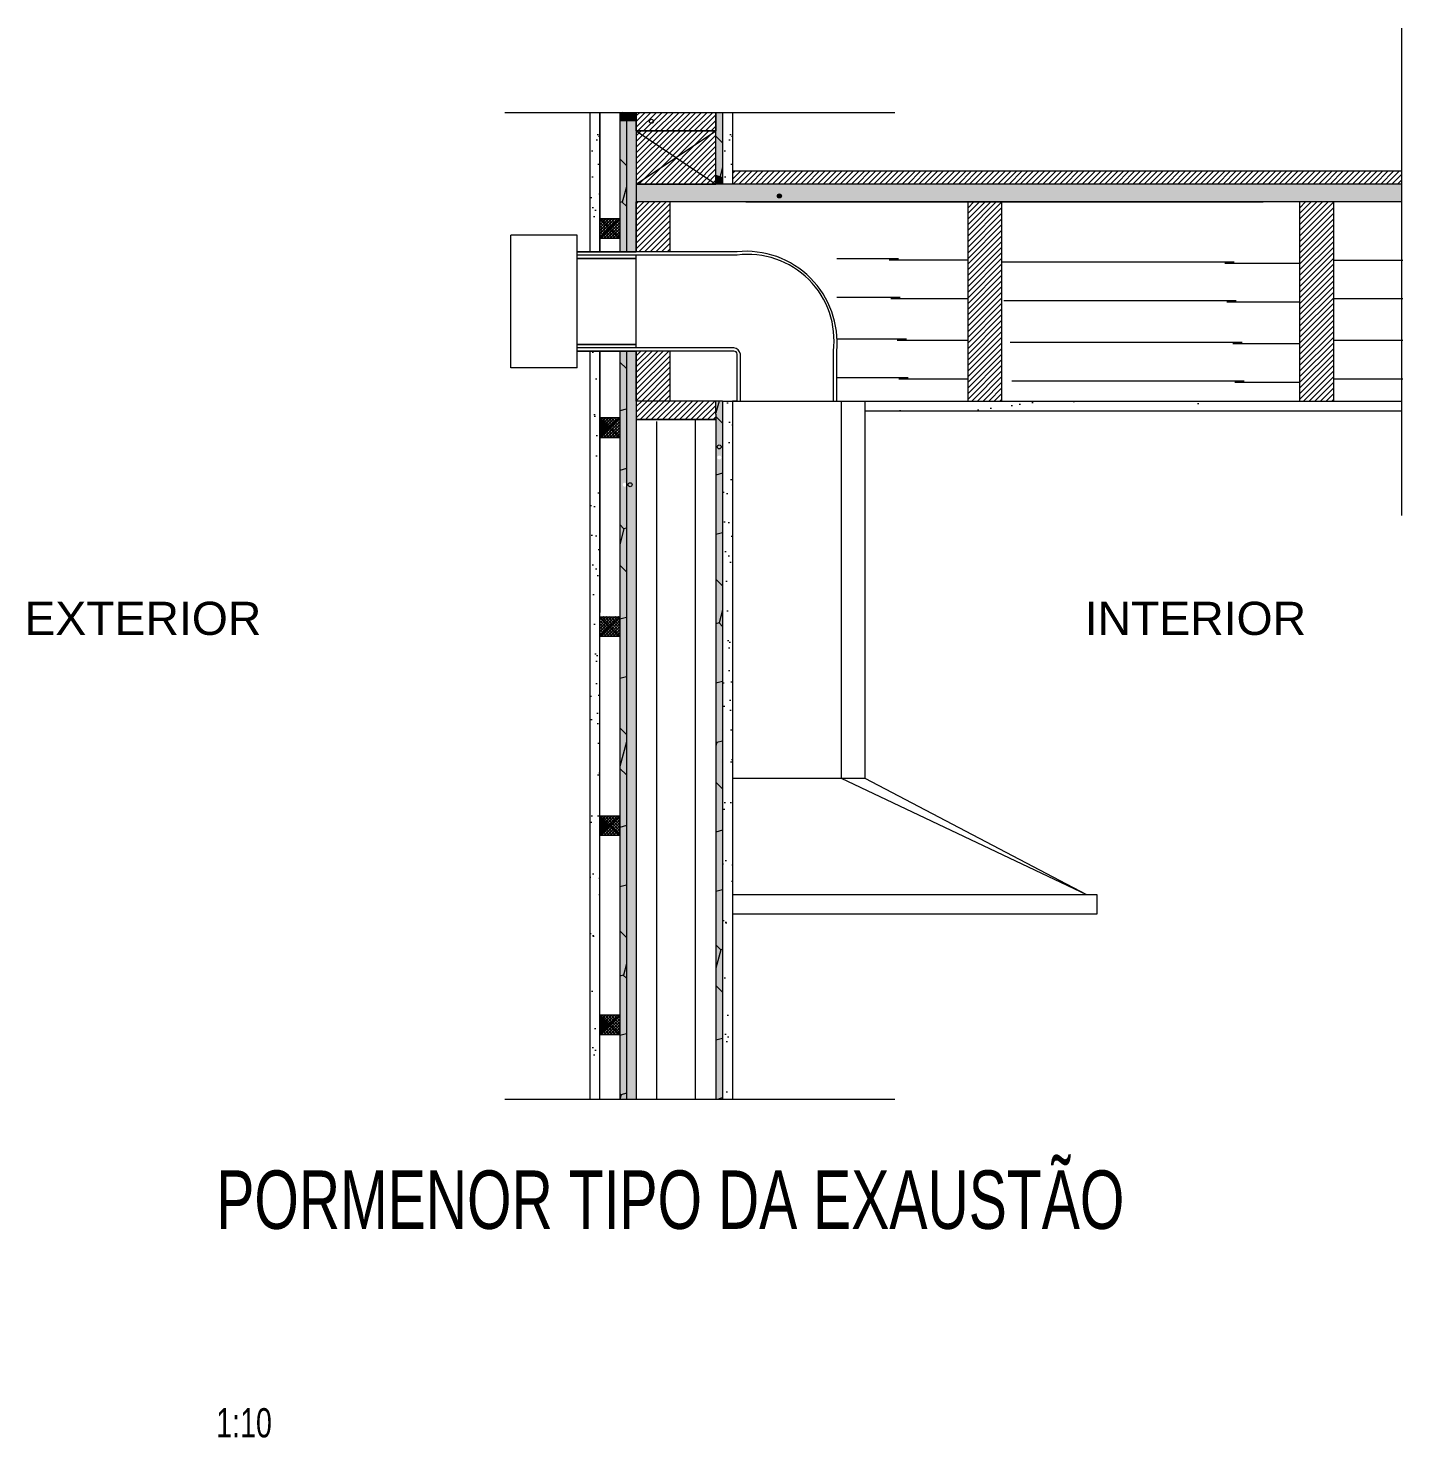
# Model space of a CAD drawing. Header units: metres. Extents: x -111189 to -108577, y -72951 to -72647.
# Drawn here: x -108578.902 to -108576.831, y -72951.186 to -72949.062 of the extents above; entities that cross this region are included whole.
import ezdxf

# ---------------------------------------------------------------- set-up
doc = ezdxf.new("R2010")
doc.units = ezdxf.units.M
doc.header["$MEASUREMENT"] = 0
doc.linetypes.add('Dashed', pattern=[0.423333, 0.211667, -0.211667])
doc.linetypes.add('Dot & Dashed', pattern=[0.670278, 0.3175, -0.176389, 0, -0.176389])
for name, color, linetype in [('Alçado - Muros 3_1_-EST-2', 7, 'Continuous'), ('Alçado - Muros 3_1__3houses_SIMBOLOGIA', 7, 'Continuous'), ('Alçado - Muros 3_1_AD_títulos', 7, 'Continuous'), ('Alçado - Muros 3_1_linha1', 7, 'Continuous'), ('Alçado - Muros 3_1_linha2', 7, 'Continuous'), ('Alçado - Muros 3_1_linha4', 7, 'Continuous'), ('Alçado - Muros 3_1_linha6', 7, 'Continuous'), ('Alçado - Muros 3_1_metal', 7, 'Continuous'), ('Alçado - Muros 3_1_osb', 7, 'Continuous'), ('Alçado - Muros 3_1_ripa', 7, 'Continuous'), ('Alçado - Muros 3_1_texto', 7, 'Continuous')]:
    doc.layers.add(name, color=color, linetype=linetype)
doc.styles.add('ESTILO_GERADO_11', font='arial.ttf', dxfattribs={"width": 0.7})
doc.styles.add('ESTILO_GERADO_5', font='arial.ttf')
pattern_1 = [(37.5, (-108577.87049, -72949.26838), (-0.0014637, 0.0447715), [0, -0.0353186, 0, -0.039501, 0, -0.03775834]), (7.5, (-108577.87049, -72949.26838), (0.0411224, 0.065575), [0, -0.01905344, 0, -0.0318332, 0, -0.01219885]), (327.5, (-108577.89907, -72949.26838), (0.0723599, 0.0001315), [0, -0.01161795, 0, -0.0418246, 0, -0.0546044]), (317.5, (-108577.89907, -72949.26838), (0.06985, 0.0203936), [0, -0.005809, 0, -0.0274184, 0, -0.0313685])]
pattern_2 = [(135, (-101778.33038, -69892.68175), (0.0612372465, 0.0612372465), [0.0500000024, -0.1000000048]), (135, (-101778.41403, -69892.65933), (0.0612372465, 0.0612372465), [0.0500000024, -0.1000000048]), (195, (-101778.36573, -69892.64639), (-0.0224143879, 0.0836516344), [0.0500000024, -0.1000000048]), (195, (-101778.42697, -69892.70763), (-0.0224143879, 0.0836516344), [0.0500000024, -0.1000000048]), (255, (-101778.33038, -69892.68175), (-0.0836516344, 0.0224143879), [0.0500000024, -0.1000000048]), (255, (-101778.391616, -69892.742985), (-0.0836516344, 0.0224143879), [0.0500000024, -0.1000000048])]
pattern_3 = [(45, (-106930.7338357, -73255.683283), (-0.004242640995, 0.004242640995), [])]
pattern_4 = [(37.5, (-108578.07049, -72949.28838), (-0.0014637, 0.0447715), [0, -0.0353186, 0, -0.039501, 0, -0.0377583]), (7.5, (-108578.07049, -72949.28838), (0.0411224, 0.065575), [0, -0.0190534, 0, -0.0318332, 0, -0.01219885]), (327.5, (-108578.09907, -72949.28838), (0.0723599, 0.0001315), [0, -0.01161795, 0, -0.0418246, 0, -0.0546044]), (317.5, (-108578.09907, -72949.28838), (0.06985, 0.0203936), [0, -0.005809, 0, -0.0274184, 0, -0.0313685])]

msp = doc.modelspace()

# ---------------------------------------------------------------- hatches: boundary and pattern name
at = {"layer": 'Alçado - Muros 3_1_linha2', "linetype": 'Continuous', "lineweight": 18, "ltscale": 1000}
h = msp.add_hatch(dxfattribs=at)
h.set_pattern_fill('CORK_0001', style=0, pattern_type=2)
h.set_pattern_definition([(0, (-108803.9673726, -72945.0231505), (0, 0.00450000015), []), (135, (-108803.965123, -72945.0254), (0.0090000003, 0.0090000003), [0.0063639613, -0.0063639613]), (135, (-108803.963998, -72945.0254), (0.0090000003, 0.0090000003), [0.0063639613, -0.0063639613]), (135, (-108803.962873, -72945.0254), (0.0090000003, 0.0090000003), [0.0063639613, -0.0063639613])])
h.paths.add_polyline_path([(-108577.9857, -72949.2966), (-108577.9857, -72949.3236), (-108576.8321, -72949.3236), (-108576.8321, -72949.2966)])
h.paths.add_polyline_path([(-108577.7671, -72949.3146, -1.000012), (-108577.7731, -72949.3146, -0.080665), (-108577.7729, -72949.3137, -0.850713)], flags=0)
at = {"layer": 'Alçado - Muros 3_1_linha4', "linetype": 'Continuous', "lineweight": 18, "ltscale": 1000}
h = msp.add_hatch(dxfattribs=at)
h.set_pattern_fill('AR_SAND_0001_0001', color=254, style=0, pattern_type=2)
h.set_pattern_definition(pattern_4)
h.paths.add_polyline_path([(-108578.0556, -72949.3986), (-108578.0406, -72949.3986), (-108578.0406, -72949.1889), (-108578.0556, -72949.1889)])
h = msp.add_hatch(dxfattribs=at)
h.set_pattern_fill('HEXAGONAL_0001_0001', color=254, style=0, pattern_type=2)
h.set_pattern_definition(pattern_2)
h.paths.add_polyline_path([(-108578.0107, -72949.3986), (-108578.0007, -72949.3986), (-108578.0007, -72949.1889), (-108578.0107, -72949.1889)])
for points in [[(-108578.0007, -72949.3986), (-108577.9857, -72949.3986), (-108577.9857, -72949.1909), (-108578.0007, -72949.1909)], [(-108577.7671, -72949.3146, 1), (-108577.7731, -72949.3146, 1)], [(-108577.9857, -72949.5486), (-108578.0007, -72949.5486), (-108578.0007, -72950.6755), (-108577.9857, -72950.6755)]]:
    msp.add_hatch(color=254, dxfattribs=at).paths.add_polyline_path(points)
h = msp.add_hatch(dxfattribs=at)
h.set_pattern_fill('PLYWOOD_0001_0001', color=254, style=0, pattern_type=2)
h.set_pattern_definition([(45, (-106930.7338356, -73255.228283), (-0.004242640995, 0.004242640995), [])])
h.paths.add_polyline_path([(-108577.8657, -72949.1886), (-108577.9857, -72949.1886), (-108577.9857, -72949.2166), (-108577.8657, -72949.2166)])
h = msp.add_hatch(dxfattribs=at)
h.set_pattern_fill('HEXAGONAL_0001_0001', color=254, style=0, pattern_type=2)
h.set_pattern_definition([(135, (-106930.733836, -73255.015905), (0.0612372465, 0.0612372465), [0.050000002, -0.100000005]), (135, (-106930.81749, -73254.99349), (0.0612372465, 0.0612372465), [0.050000002, -0.100000005]), (195, (-106930.76919, -73254.98055), (-0.022414388, 0.0836516344), [0.050000002, -0.100000005]), (195, (-106930.83043, -73255.04179), (-0.022414388, 0.0836516344), [0.050000002, -0.100000005]), (255, (-106930.733836, -73255.015905), (-0.0836516344, 0.022414388), [0.050000002, -0.100000005]), (255, (-106930.79507, -73255.07714), (-0.0836516344, 0.022414388), [0.050000002, -0.100000005])])
h.paths.add_polyline_path([(-108577.8557, -72949.1885), (-108577.8657, -72949.1885), (-108577.8657, -72949.3086), (-108577.8557, -72949.3086)])
h = msp.add_hatch(dxfattribs=at)
h.set_pattern_fill('AR_SAND_0001_0001', color=254, style=0, pattern_type=2)
h.set_pattern_definition([(37.5, (-108577.87049, -72949.28838), (-0.001464, 0.044771), [0, -0.0353186, 0, -0.039501, 0, -0.0377583]), (7.5, (-108577.87049, -72949.28838), (0.041122, 0.065575), [0, -0.0190534, 0, -0.031833, 0, -0.012199]), (327.5, (-108577.89907, -72949.28838), (0.07236, 0.000131), [0, -0.011618, 0, -0.0418246, 0, -0.0546044]), (317.5, (-108577.89907, -72949.28838), (0.06985, 0.020394), [0, -0.005809, 0, -0.027418, 0, -0.0313685])])
h.paths.add_polyline_path([(-108577.8557, -72949.1887), (-108577.8557, -72949.2886), (-108577.8407, -72949.2886), (-108577.8407, -72949.1887)])
h = msp.add_hatch(dxfattribs=at)
h.set_pattern_fill('PLYWOOD_0001_0001', color=254, style=0, pattern_type=2)
h.set_pattern_definition([(45, (-106930.7338357, -73254.5288393), (-0.004242640995, 0.004242640995), [])])
h.paths.add_polyline_path([(-108577.9857, -72949.2966), (-108577.8657, -72949.2966), (-108577.8657, -72949.2166), (-108577.9857, -72949.2166)])
h = msp.add_hatch(dxfattribs=at)
h.set_pattern_fill('PLYWOOD_0001_0001', color=254, style=0, pattern_type=2)
h.set_pattern_definition([(45, (-106930.7528357, -73254.5288393), (-0.004242640995, 0.004242640995), [])])
h.paths.add_polyline_path([(-108577.8407, -72949.2766), (-108577.8407, -72949.2966), (-108576.8321, -72949.2966), (-108576.8321, -72949.2766)])
h = msp.add_hatch(dxfattribs=at)
h.set_pattern_fill('PLYWOOD_0001_0001', color=254, style=0, pattern_type=2)
h.set_pattern_definition(pattern_3)
h.paths.add_polyline_path([(-108577.9857, -72949.3986), (-108577.9347, -72949.3986), (-108577.9347, -72949.3236), (-108577.9857, -72949.3236)])
h = msp.add_hatch(dxfattribs=at)
h.set_pattern_fill('PLYWOOD_0001_0001', color=254, style=0, pattern_type=2)
h.set_pattern_definition([(45, (-106930.6521284, -73255.683283), (-0.004242640995, 0.004242640995), [])])
h.paths.add_polyline_path([(-108577.4857, -72949.3236), (-108577.4857, -72949.6236), (-108577.4347, -72949.6236), (-108577.4347, -72949.3236)])
h = msp.add_hatch(dxfattribs=at)
h.set_pattern_fill('PLYWOOD_0001_0001', color=254, style=0, pattern_type=2)
h.set_pattern_definition([(45, (-106930.1521284, -73255.683283), (-0.004242640995, 0.004242640995), [])])
h.paths.add_polyline_path([(-108576.9857, -72949.3236), (-108576.9857, -72949.6236), (-108576.9347, -72949.6236), (-108576.9347, -72949.3236)])
h = msp.add_hatch(dxfattribs=at)
h.set_pattern_fill('TRANS_0001_0001', color=254, style=0, pattern_type=2)
h.set_pattern_definition([(135, (-106930.7338356, -73254.6474744), (0.002245064104, 0.002245064104), []), (135, (-106930.734958, -73254.648597), (0.002245064104, 0.002245064104), [0.001587500052, -0.001587500052])])
h.paths.add_polyline_path([(-108578.0407, -72949.3486), (-108578.0407, -72949.3786), (-108578.0107, -72949.3786), (-108578.0107, -72949.3486)])
h = msp.add_hatch(dxfattribs=at)
h.set_pattern_fill('AR_SAND_0001_0001', color=254, style=0, pattern_type=2)
h.set_pattern_definition(pattern_4)
h.paths.add_polyline_path([(-108578.0406, -72949.5486), (-108578.0556, -72949.5486), (-108578.0557, -72950.6755), (-108578.0407, -72950.6755)])
h = msp.add_hatch(dxfattribs=at)
h.set_pattern_fill('HEXAGONAL_0001_0001', color=254, style=0, pattern_type=2)
h.set_pattern_definition(pattern_2)
h.paths.add_polyline_path([(-108578.0007, -72949.5486), (-108578.0107, -72949.5486), (-108578.0107, -72950.6755), (-108578.0007, -72950.6755)])
h = msp.add_hatch(dxfattribs=at)
h.set_pattern_fill('PLYWOOD_0001_0001', color=254, style=0, pattern_type=2)
h.set_pattern_definition(pattern_3)
h.paths.add_polyline_path([(-108577.9347, -72949.5486), (-108577.9857, -72949.5486), (-108577.9857, -72949.6236), (-108577.9347, -72949.6236)])
h = msp.add_hatch(dxfattribs=at)
h.set_pattern_fill('PLYWOOD_0001_0001', color=254, style=0, pattern_type=2)
h.set_pattern_definition(pattern_3)
h.paths.add_polyline_path([(-108577.8657, -72949.6236), (-108577.9857, -72949.6236), (-108577.9857, -72949.6516), (-108577.8657, -72949.6516)])
h = msp.add_hatch(dxfattribs=at)
h.set_pattern_fill('HEXAGONAL_0001_0001', color=254, style=0, pattern_type=2)
h.set_pattern_definition([(135, (-106930.733836, -73255.68328), (0.0612372465, 0.0612372465), [0.050000002, -0.100000005]), (135, (-106930.81749, -73255.66087), (0.0612372465, 0.0612372465), [0.050000002, -0.100000005]), (195, (-106930.76919, -73255.64793), (-0.022414388, 0.0836516344), [0.050000002, -0.100000005]), (195, (-106930.83043, -73255.709165), (-0.022414388, 0.0836516344), [0.050000002, -0.100000005]), (255, (-106930.733836, -73255.68328), (-0.0836516344, 0.022414388), [0.050000002, -0.100000005]), (255, (-106930.79507, -73255.74452), (-0.0836516344, 0.022414388), [0.050000002, -0.100000005])])
h.paths.add_polyline_path([(-108577.8657, -72949.6236), (-108577.8657, -72950.6754), (-108577.8557, -72950.6754), (-108577.8557, -72949.6236)])
h = msp.add_hatch(dxfattribs=at)
h.set_pattern_fill('AR_SAND_0001_0001', color=254, style=0, pattern_type=2)
h.set_pattern_definition(pattern_1)
h.paths.add_polyline_path([(-108577.8407, -72949.6236), (-108577.8557, -72949.6236), (-108577.8557, -72950.6755), (-108577.8407, -72950.6755)])
h = msp.add_hatch(dxfattribs=at)
h.set_pattern_fill('AR_SAND_0001_0001', color=254, style=0, pattern_type=2)
h.set_pattern_definition(pattern_1)
h.paths.add_polyline_path([(-108577.6766, -72949.6236), (-108577.6766, -72949.6386), (-108577.4602, -72949.6386), (-108577.4602, -72949.6236)])
h = msp.add_hatch(dxfattribs=at)
h.set_pattern_fill('AR_SAND_0001_0001', color=254, style=0, pattern_type=2)
h.set_pattern_definition(pattern_1)
h.paths.add_polyline_path([(-108577.4602, -72949.6236), (-108577.4602, -72949.6386), (-108577.0682, -72949.6386), (-108577.0682, -72949.6236)])
h = msp.add_hatch(dxfattribs=at)
h.set_pattern_fill('TRANS_0001_0001', color=254, style=0, pattern_type=2)
h.set_pattern_definition([(135, (-106930.7338355, -73254.9474744), (0.002245064104, 0.002245064104), []), (135, (-106930.734958, -73254.948597), (0.002245064104, 0.002245064104), [0.001587500052, -0.001587500052])])
h.paths.add_polyline_path([(-108578.0407, -72949.6486), (-108578.0407, -72949.6786), (-108578.0107, -72949.6786), (-108578.0107, -72949.6486)])
h = msp.add_hatch(dxfattribs=at)
h.set_pattern_fill('TRANS_0001_0001', color=254, style=0, pattern_type=2)
h.set_pattern_definition([(135, (-106930.7338356, -73254.9474745), (0.002245064104, 0.002245064104), []), (135, (-106930.734958, -73254.948597), (0.002245064104, 0.002245064104), [0.001587500052, -0.001587500052])])
h.paths.add_polyline_path([(-108578.0407, -72949.6486), (-108578.0407, -72949.6786), (-108578.0107, -72949.6786), (-108578.0107, -72949.6486)])
h = msp.add_hatch(dxfattribs=at)
h.set_pattern_fill('TRANS_0001_0001', color=254, style=0, pattern_type=2)
h.set_pattern_definition([(135, (-106930.7338356, -73255.2474745), (0.002245064104, 0.002245064104), []), (135, (-106930.734958, -73255.248597), (0.002245064104, 0.002245064104), [0.001587500052, -0.001587500052])])
h.paths.add_polyline_path([(-108578.0407, -72949.9486), (-108578.0407, -72949.9786), (-108578.0107, -72949.9786), (-108578.0107, -72949.9486)])
h = msp.add_hatch(dxfattribs=at)
h.set_pattern_fill('TRANS_0001_0001', color=254, style=0, pattern_type=2)
h.set_pattern_definition([(135, (-106930.7338355, -73255.5474745), (0.002245064104, 0.002245064104), []), (135, (-106930.734958, -73255.548597), (0.002245064104, 0.002245064104), [0.001587500052, -0.001587500052])])
h.paths.add_polyline_path([(-108578.0407, -72950.2486), (-108578.0407, -72950.2786), (-108578.0107, -72950.2786), (-108578.0107, -72950.2486)])
h = msp.add_hatch(dxfattribs=at)
h.set_pattern_fill('TRANS_0001_0001', color=254, style=0, pattern_type=2)
h.set_pattern_definition([(135, (-106930.7338356, -73255.5474745), (0.002245064104, 0.002245064104), []), (135, (-106930.734958, -73255.548597), (0.002245064104, 0.002245064104), [0.001587500052, -0.001587500052])])
h.paths.add_polyline_path([(-108578.0407, -72950.2486), (-108578.0407, -72950.2786), (-108578.0107, -72950.2786), (-108578.0107, -72950.2486)])
h = msp.add_hatch(dxfattribs=at)
h.set_pattern_fill('TRANS_0001_0001', color=254, style=0, pattern_type=2)
h.set_pattern_definition([(135, (-106930.7338356, -73255.8474745), (0.002245064104, 0.002245064104), []), (135, (-106930.734958, -73255.848597), (0.002245064104, 0.002245064104), [0.001587500052, -0.001587500052])])
h.paths.add_polyline_path([(-108578.0407, -72950.5486), (-108578.0407, -72950.5786), (-108578.0107, -72950.5786), (-108578.0107, -72950.5486)])
at = {"layer": 'Alçado - Muros 3_1_linha6', "linetype": 'Continuous', "lineweight": 18, "ltscale": 1000}
for points in [[(-108578.0107, -72949.189), (-108578.0107, -72949.2021), (-108578.0007, -72949.2021), (-108578.0007, -72949.189)], [(-108578.0007, -72949.2021), (-108578.0107, -72949.2021), (-108578.0107, -72949.2773), (-108578.0007, -72949.2773)], [(-108577.8657, -72949.1886), (-108577.8657, -72949.2827), (-108577.8557, -72949.286), (-108577.8557, -72949.1886)], [(-108578.0007, -72949.2773), (-108578.0107, -72949.2773), (-108578.0107, -72949.3984), (-108578.0007, -72949.3984)], [(-108577.8657, -72949.2966), (-108577.8557, -72949.2966), (-108577.8557, -72949.286), (-108577.8657, -72949.2827)], [(-108578.0107, -72949.3986), (-108578.0007, -72949.3986), (-108578.0107, -72949.3984)], [(-108578.0007, -72949.5486), (-108578.0107, -72949.5486), (-108578.0107, -72949.631), (-108578.0007, -72949.631)], [(-108578.0007, -72949.631), (-108578.0107, -72949.631), (-108578.0107, -72949.7087), (-108578.0007, -72949.7087)], [(-108578.0007, -72949.7087), (-108578.0107, -72949.7087), (-108578.0107, -72949.7497), (-108578.0062, -72949.7497, -0.738258), (-108578.0007, -72949.7481)], [(-108578.0007, -72949.7514, -0.738258), (-108578.0062, -72949.7497), (-108578.0107, -72949.7497), (-108578.0107, -72949.8009), (-108578.0007, -72949.8009)], [(-108578.0007, -72949.8009), (-108578.0107, -72949.8009), (-108578.0107, -72949.8536), (-108578.0007, -72949.8536)], [(-108578.0007, -72949.8536), (-108578.0107, -72949.8536), (-108578.0107, -72949.9031), (-108578.0007, -72949.9031)], [(-108578.0007, -72949.9031), (-108578.0107, -72949.9031), (-108578.0107, -72950.6755), (-108578.0007, -72950.6755)], [(-108577.8557, -72949.9031), (-108577.8657, -72949.9031), (-108577.8657, -72950.6755), (-108577.8557, -72950.6755)]]:
    msp.add_hatch(color=251, dxfattribs=at).paths.add_polyline_path(points)
h = msp.add_hatch(color=251, dxfattribs=at)
h.paths.add_polyline_path([(-108577.8557, -72949.6236), (-108577.8657, -72949.6236), (-108577.8657, -72949.9031), (-108577.8557, -72949.9031)])
h.paths.add_polyline_path([(-108577.8637, -72949.7087, -1), (-108577.8577, -72949.7087, -1)], flags=0)
at = {"layer": 'Alçado - Muros 3_1_osb', "linetype": 'Continuous', "lineweight": 18, "ltscale": 1000}
for points in [[(-108578.0007, -72949.1889), (-108578.0007, -72949.2021), (-108577.9857, -72949.2021), (-108577.9857, -72949.1889)], [(-108577.9857, -72949.2021), (-108578.0007, -72949.2021), (-108578.0007, -72949.2773), (-108577.9857, -72949.2773)], [(-108578.0007, -72949.3984), (-108577.9857, -72949.3984), (-108577.9857, -72949.2773), (-108578.0007, -72949.2773)], [(-108578.0007, -72949.3986), (-108577.9857, -72949.3986), (-108578.0007, -72949.3984)], [(-108577.9857, -72949.5486), (-108578.0007, -72949.5486), (-108578.0007, -72949.631), (-108577.9857, -72949.631)], [(-108577.9857, -72949.631), (-108578.0007, -72949.631), (-108578.0007, -72949.7087), (-108577.9857, -72949.7087)], [(-108577.9857, -72949.7087), (-108578.0007, -72949.7087), (-108578.0007, -72949.7481, -0.150577), (-108578.0002, -72949.7497, -0.150577), (-108578.0007, -72949.7514), (-108578.0007, -72949.8009), (-108577.9857, -72949.8009)], [(-108577.9857, -72949.8009), (-108578.0007, -72949.8009), (-108578.0007, -72949.8536), (-108577.9857, -72949.8536)], [(-108577.9857, -72949.8536), (-108578.0007, -72949.8536), (-108578.0007, -72949.9031), (-108577.9857, -72949.9031)], [(-108577.9857, -72949.9031), (-108578.0007, -72949.9031), (-108578.0007, -72950.6755), (-108577.9857, -72950.6755)]]:
    msp.add_hatch(color=43, dxfattribs=at).paths.add_polyline_path(points)
at = {"layer": 'Alçado - Muros 3_1_ripa', "linetype": 'Continuous', "lineweight": 18, "ltscale": 1000}
for points in [[(-108578.0257, -72949.3636), (-108578.0107, -72949.3486), (-108578.0407, -72949.3486)], [(-108578.0257, -72949.3636), (-108578.0407, -72949.3486), (-108578.0407, -72949.3786)], [(-108578.0107, -72949.3486), (-108578.0257, -72949.3636), (-108578.0107, -72949.3786)], [(-108578.0107, -72949.3786), (-108578.0257, -72949.3636), (-108578.0407, -72949.3786)], [(-108578.0107, -72949.6486), (-108578.0407, -72949.6486), (-108578.0269, -72949.6624, -0.316312), (-108578.0235, -72949.6614)], [(-108578.0407, -72949.6486), (-108578.0407, -72949.6643), (-108578.0275, -72949.6643, -0.170158), (-108578.0269, -72949.6624)], [(-108578.0107, -72949.6486), (-108578.0407, -72949.6486), (-108578.0257, -72949.6636)], [(-108578.0257, -72949.6636), (-108578.0407, -72949.6486), (-108578.0407, -72949.6786)], [(-108578.0107, -72949.6486), (-108578.0257, -72949.6636), (-108578.0107, -72949.6786)], [(-108578.0107, -72949.6486), (-108578.0235, -72949.6614, -0.32088), (-108578.0215, -72949.6643, -0.227987), (-108578.0226, -72949.6666), (-108578.0107, -72949.6786)], [(-108578.0407, -72949.6786), (-108578.0107, -72949.6786), (-108578.0257, -72949.6636)], [(-108578.0273, -72949.6653, -0.082383), (-108578.0275, -72949.6643), (-108578.0407, -72949.6643), (-108578.0407, -72949.6786)], [(-108578.0407, -72949.6786), (-108578.0107, -72949.6786), (-108578.0226, -72949.6666, -0.519397), (-108578.0273, -72949.6653)], [(-108578.0257, -72949.9636), (-108578.0107, -72949.9486), (-108578.0407, -72949.9486)], [(-108578.0257, -72949.9636), (-108578.0407, -72949.9486), (-108578.0407, -72949.9786)], [(-108578.0107, -72949.9486), (-108578.0257, -72949.9636), (-108578.0107, -72949.9786)], [(-108578.0107, -72949.9786), (-108578.0257, -72949.9636), (-108578.0407, -72949.9786)], [(-108578.0107, -72950.2486), (-108578.0407, -72950.2486), (-108578.0269, -72950.2624, -0.316312), (-108578.0235, -72950.2614)], [(-108578.0407, -72950.2486), (-108578.0407, -72950.2643), (-108578.0275, -72950.2643, -0.170158), (-108578.0269, -72950.2624)], [(-108578.0257, -72950.2636), (-108578.0107, -72950.2486), (-108578.0407, -72950.2486)], [(-108578.0257, -72950.2636), (-108578.0407, -72950.2486), (-108578.0407, -72950.2786)], [(-108578.0107, -72950.2786), (-108578.0257, -72950.2636), (-108578.0407, -72950.2786)], [(-108578.0273, -72950.2653, -0.082383), (-108578.0275, -72950.2643), (-108578.0407, -72950.2643), (-108578.0407, -72950.2786)], [(-108578.0407, -72950.2786), (-108578.0107, -72950.2786), (-108578.0226, -72950.2666, -0.519397), (-108578.0273, -72950.2653)], [(-108578.0107, -72950.2486), (-108578.0257, -72950.2636), (-108578.0107, -72950.2786)], [(-108578.0107, -72950.2486), (-108578.0235, -72950.2614, -0.32088), (-108578.0215, -72950.2643, -0.227987), (-108578.0226, -72950.2666), (-108578.0107, -72950.2786)], [(-108578.0107, -72950.5486), (-108578.0407, -72950.5486), (-108578.0269, -72950.5624, -0.316312), (-108578.0235, -72950.5615)], [(-108578.0407, -72950.5486), (-108578.0407, -72950.5643), (-108578.0275, -72950.5643, -0.170158), (-108578.0269, -72950.5624)], [(-108578.0273, -72950.5653, -0.082383), (-108578.0275, -72950.5643), (-108578.0407, -72950.5643), (-108578.0407, -72950.5786)], [(-108578.0407, -72950.5786), (-108578.0107, -72950.5786), (-108578.0226, -72950.5666, -0.519397), (-108578.0273, -72950.5653)], [(-108578.0107, -72950.5486), (-108578.0235, -72950.5615, -0.32088), (-108578.0215, -72950.5643, -0.227987), (-108578.0226, -72950.5666), (-108578.0107, -72950.5786)]]:
    msp.add_hatch(color=34, dxfattribs=at).paths.add_polyline_path(points)

# ---------------------------------------------------------------- linework, layer by layer
at = {"layer": 'Alçado - Muros 3_1_-EST-2', "color": 2, "linetype": 'Dot & Dashed', "lineweight": 18, "ltscale": 1000}
for p, q in [((-108577.5907, -72949.4095), (-108577.6837, -72949.4095)), ((-108577.4857, -72949.4114), (-108577.6048, -72949.4114)), ((-108577.0846, -72949.4146), (-108577.4346, -72949.4146)), ((-108576.9857, -72949.4165), (-108577.0987, -72949.4165)), ((-108576.8306, -72949.4116), (-108576.9347, -72949.4116)), ((-108577.5879, -72949.4677), (-108577.6837, -72949.4677)), ((-108577.4857, -72949.4696), (-108577.602, -72949.4696)), ((-108577.0819, -72949.4728), (-108577.4319, -72949.4728)), ((-108576.9857, -72949.4747), (-108577.096, -72949.4747)), ((-108576.8306, -72949.4698), (-108576.9347, -72949.4698)), ((-108577.5786, -72949.5304), (-108577.6837, -72949.5304)), ((-108577.4857, -72949.5323), (-108577.5927, -72949.5323)), ((-108577.0725, -72949.5355), (-108577.4225, -72949.5355)), ((-108576.9857, -72949.5374), (-108577.0866, -72949.5374)), ((-108576.8306, -72949.5325), (-108576.9347, -72949.5325)), ((-108577.5759, -72949.5886), (-108577.6837, -72949.5886)), ((-108577.4857, -72949.5905), (-108577.5899, -72949.5905)), ((-108577.0698, -72949.5937), (-108577.4198, -72949.5937)), ((-108576.9857, -72949.5956), (-108577.0839, -72949.5956)), ((-108576.8306, -72949.5907), (-108576.9348, -72949.5907)), ((-108577.8966, -72950.6755), (-108577.8966, -72949.6517)), ((-108577.9547, -72950.6755), (-108577.9547, -72949.6544))]:
    msp.add_line(p, q, dxfattribs=at)
at = {"layer": 'Alçado - Muros 3_1__3houses_SIMBOLOGIA', "color": 251, "linetype": 'Dashed', "lineweight": 18, "ltscale": 10}
for p, q in [((-108576.8321, -72949.7963), (-108576.8321, -72949.0618)), ((-108578.1837, -72949.1886), (-108577.5962, -72949.1886)), ((-108578.1837, -72950.6755), (-108577.5962, -72950.6755))]:
    msp.add_line(p, q, dxfattribs=at)
at = {"layer": 'Alçado - Muros 3_1_linha1', "color": 7, "linetype": 'Continuous', "lineweight": 18, "ltscale": 1000}
for centre in [(-108577.9628, -72949.2021), (-108577.7701, -72949.3146), (-108577.8607, -72949.6927), (-108577.995, -72949.7497)]:
    msp.add_circle(centre, 0.003, dxfattribs=at)
at = {"layer": 'Alçado - Muros 3_1_linha2', "color": 7, "linetype": 'Continuous', "lineweight": 18, "ltscale": 1000}
for p, q in [((-108578.0557, -72949.1886), (-108578.0557, -72949.3986)), ((-108578.0407, -72949.1886), (-108578.0407, -72949.3986)), ((-108578.0407, -72949.3986), (-108578.0407, -72949.1886)), ((-108578.0107, -72949.1886), (-108578.0107, -72949.3986)), ((-108578.0007, -72949.1886), (-108578.0007, -72949.3986)), ((-108577.9857, -72949.1886), (-108577.9857, -72949.3986)), ((-108577.8657, -72949.2966), (-108577.8657, -72949.1886)), ((-108577.8557, -72949.1886), (-108577.8557, -72949.2747)), ((-108577.8557, -72949.1886), (-108577.8557, -72949.2966)), ((-108577.8407, -72949.1886), (-108577.8407, -72949.2966)), ((-108577.9857, -72949.2166), (-108577.8657, -72949.2166)), ((-108577.9857, -72949.2966), (-108577.8657, -72949.2166)), ((-108577.9857, -72949.2166), (-108577.8657, -72949.2966)), ((-108577.8407, -72949.2766), (-108576.8321, -72949.2766)), ((-108576.8321, -72949.2966), (-108577.9857, -72949.2966)), ((-108577.9857, -72949.2966), (-108577.8657, -72949.2966)), ((-108577.8657, -72949.3236), (-108577.9857, -72949.3236)), ((-108577.9857, -72949.3986), (-108577.9857, -72949.3236)), ((-108576.8321, -72949.3236), (-108577.9857, -72949.3236)), ((-108577.9347, -72949.3986), (-108577.9347, -72949.3236)), ((-108577.8207, -72949.3236), (-108577.0412, -72949.3236)), ((-108577.4857, -72949.6236), (-108577.4857, -72949.3236)), ((-108577.4347, -72949.6236), (-108577.4347, -72949.3236)), ((-108576.9857, -72949.6236), (-108576.9857, -72949.3236)), ((-108576.9347, -72949.6236), (-108576.9347, -72949.3236)), ((-108578.0407, -72949.3486), (-108578.0107, -72949.3786)), ((-108578.0107, -72949.3486), (-108578.0407, -72949.3786)), ((-108578.0407, -72949.3486), (-108578.0107, -72949.3486)), ((-108578.1749, -72949.5736), (-108578.1749, -72949.3736)), ((-108578.0749, -72949.3736), (-108578.1749, -72949.3736)), ((-108578.0749, -72949.4086), (-108578.0749, -72949.3736)), ((-108577.8337, -72949.3986), (-108578.0749, -72949.3986)), ((-108578.0749, -72949.3986), (-108577.9857, -72949.3986)), ((-108577.8337, -72949.4036), (-108578.0749, -72949.4036)), ((-108577.9857, -72949.4086), (-108578.0749, -72949.4086)), ((-108578.0749, -72949.4086), (-108577.9857, -72949.4086)), ((-108577.9857, -72949.4086), (-108577.9857, -72949.4036)), ((-108577.9857, -72949.5386), (-108578.0749, -72949.5386)), ((-108578.0749, -72949.5736), (-108578.0749, -72949.5386)), ((-108578.0749, -72949.5386), (-108577.9857, -72949.5386)), ((-108577.8387, -72949.5436), (-108578.0749, -72949.5436)), ((-108577.9857, -72949.5436), (-108577.9857, -72949.5386)), ((-108577.8387, -72949.5486), (-108578.0749, -72949.5486)), ((-108578.0749, -72949.5486), (-108577.9857, -72949.5486)), ((-108578.0557, -72949.5486), (-108578.0557, -72950.6755)), ((-108578.0407, -72949.5486), (-108578.0407, -72949.9421)), ((-108578.0407, -72950.6755), (-108578.0407, -72949.5486)), ((-108578.0107, -72949.5486), (-108578.0107, -72950.6755)), ((-108578.0007, -72949.5486), (-108578.0007, -72950.6755)), ((-108577.9857, -72949.5486), (-108577.9857, -72950.6755)), ((-108577.9857, -72949.6236), (-108577.9857, -72949.5486)), ((-108577.9347, -72949.6236), (-108577.9347, -72949.5486)), ((-108577.8337, -72949.6236), (-108577.8337, -72949.5529)), ((-108577.8287, -72949.6236), (-108577.8287, -72949.5529)), ((-108577.6887, -72949.6236), (-108577.6887, -72949.5486)), ((-108577.6837, -72949.6236), (-108577.6837, -72949.5486)), ((-108578.0749, -72949.5736), (-108578.1749, -72949.5736)), ((-108577.8557, -72949.6236), (-108577.9857, -72949.6236)), ((-108577.8657, -72949.6436), (-108577.8657, -72949.6236)), ((-108577.8557, -72949.6236), (-108577.8557, -72949.9421)), ((-108577.8557, -72949.6236), (-108577.8337, -72949.6236)), ((-108577.8557, -72949.6236), (-108577.8557, -72950.6755)), ((-108577.8407, -72949.6236), (-108577.8407, -72949.9421)), ((-108577.8407, -72949.6236), (-108577.8407, -72950.6755)), ((-108577.8337, -72949.6236), (-108577.8407, -72949.6236)), ((-108577.8407, -72949.6236), (-108577.8407, -72950.3966)), ((-108577.8337, -72949.6236), (-108577.6837, -72949.6236)), ((-108577.6837, -72949.6236), (-108576.8321, -72949.6236)), ((-108577.6766, -72950.1926), (-108577.6766, -72949.6236)), ((-108577.641, -72950.1926), (-108577.641, -72949.6236)), ((-108578.0407, -72949.6486), (-108578.0107, -72949.6786)), ((-108578.0107, -72949.6486), (-108578.0407, -72949.6786)), ((-108578.0107, -72949.6486), (-108578.0407, -72949.6786)), ((-108577.8657, -72949.6516), (-108577.9857, -72949.6516)), ((-108577.8657, -72949.6436), (-108577.8657, -72950.6755)), ((-108577.641, -72949.6386), (-108576.8321, -72949.6386)), ((-108578.0407, -72949.6786), (-108578.0107, -72949.6786)), ((-108578.0407, -72949.9486), (-108578.0107, -72949.9786)), ((-108578.0107, -72949.9486), (-108578.0407, -72949.9786)), ((-108578.0407, -72949.9486), (-108578.0107, -72949.9486)), ((-108577.641, -72950.1926), (-108577.8407, -72950.1926)), ((-108577.3065, -72950.3676), (-108577.6766, -72950.1926)), ((-108577.3065, -72950.3676), (-108577.641, -72950.1926)), ((-108578.0407, -72950.2486), (-108578.0107, -72950.2786)), ((-108578.0107, -72950.2486), (-108578.0407, -72950.2786)), ((-108578.0407, -72950.2486), (-108578.0107, -72950.2786)), ((-108578.0107, -72950.2486), (-108578.0407, -72950.2786)), ((-108578.0407, -72950.2486), (-108578.0107, -72950.2486)), ((-108577.2911, -72950.3676), (-108577.8407, -72950.3676)), ((-108577.2911, -72950.3966), (-108577.2911, -72950.3676)), ((-108577.8407, -72950.3966), (-108577.2911, -72950.3966)), ((-108578.0407, -72950.5486), (-108578.0107, -72950.5786)), ((-108578.0107, -72950.5486), (-108578.0407, -72950.5786))]:
    msp.add_line(p, q, dxfattribs=at)
at = {"layer": 'Alçado - Muros 3_1_linha2', "color": 7, "linetype": 'Continuous', "lineweight": 18, "ltscale": 1000, "flags": 128}
for points in [[(-108577.8657, -72949.1886), (-108577.8657, -72949.2166), (-108577.9857, -72949.2166), (-108577.9857, -72949.1886)], [(-108578.0407, -72949.3486), (-108578.0107, -72949.3486), (-108578.0107, -72949.3786), (-108578.0407, -72949.3786)], [(-108578.0407, -72949.6486), (-108578.0107, -72949.6486), (-108578.0107, -72949.6786), (-108578.0407, -72949.6786)], [(-108578.0407, -72949.6486), (-108578.0107, -72949.6486), (-108578.0107, -72949.6786), (-108578.0407, -72949.6786)], [(-108578.0407, -72949.9486), (-108578.0107, -72949.9486), (-108578.0107, -72949.9786), (-108578.0407, -72949.9786)], [(-108578.0407, -72950.2486), (-108578.0107, -72950.2486), (-108578.0107, -72950.2786), (-108578.0407, -72950.2786)], [(-108578.0407, -72950.2486), (-108578.0107, -72950.2486), (-108578.0107, -72950.2786), (-108578.0407, -72950.2786)], [(-108578.0407, -72950.5486), (-108578.0107, -72950.5486), (-108578.0107, -72950.5786), (-108578.0407, -72950.5786)]]:
    msp.add_lwpolyline(points, close=True, dxfattribs=at)
at = {"layer": 'Alçado - Muros 3_1_linha2', "color": 7, "linetype": 'Continuous', "lineweight": 18, "ltscale": 1000}
for centre, radius, start, end in [((-108577.8204, -72949.5353), 0.1373, 354.4325, 95.5675), ((-108577.8176, -72949.5325), 0.1299, 352.8727, 97.1273), ((-108577.8401, -72949.5551), 0.0116, 11.2182, 83.0776), ((-108577.838, -72949.5529), 0.00434, 359.916, 98.8211)]:
    msp.add_arc(centre, radius, start, end, dxfattribs=at)
at = {"layer": 'Alçado - Muros 3_1_linha6', "color": 251, "linetype": 'Continuous', "lineweight": 18, "ltscale": 1000}
msp.add_line((-108577.9857, -72949.6516), (-108577.8657, -72949.6516), dxfattribs=at)
at = {"layer": 'Alçado - Muros 3_1_metal', "color": 253, "linetype": 'Continuous', "lineweight": 18, "ltscale": 1000}
for p, q in [((-108578.0749, -72949.5386), (-108578.0749, -72949.4086)), ((-108577.9857, -72949.5386), (-108577.9857, -72949.4086))]:
    msp.add_line(p, q, dxfattribs=at)
at = {"layer": 'Alçado - Muros 3_1_osb', "color": 43, "linetype": 'Continuous', "lineweight": 18, "ltscale": 1000}
msp.add_line((-108577.8657, -72949.1886), (-108577.7551, -72949.1886), dxfattribs=at)

# ---------------------------------------------------------------- texts
at = {"layer": 'Alçado - Muros 3_1_AD_títulos', "color": 7, "linetype": 'Continuous', "lineweight": 18, "insert": (-108578.6187, -72950.7831), "char_height": 0.088072, "attachment_point": 1, "line_spacing_factor": 2.4401, "style": 'ESTILO_GERADO_11'}
msp.add_mtext('\\A1;{\\pql;\\fArial|b0|i0|c0|p0;\\W0.700000;PORMENOR TIPO DA EXAUSTÃO\\P\\pql;\\fArial|b0|i0|c0|p0;\\C2;\\H0.500000x;\\W0.700000;1:10}', dxfattribs=at)
at = {"layer": 'Alçado - Muros 3_1_texto', "color": 253, "linetype": 'Continuous', "lineweight": 18, "char_height": 0.05, "attachment_point": 2, "style": 'ESTILO_GERADO_5'}
for s, insert in [('\\A1;{\\pqc;\\fArial|b0|i0|c0|p0;\\W1.000000;EXTERIOR}', (-108578.7293, -72949.9261)), ('\\A1;{\\pqc;\\fArial|b0|i0|c0|p0;\\W1.000000;INTERIOR}', (-108577.1432, -72949.9261))]:
    msp.add_mtext(s, dxfattribs=dict(at, insert=insert))

doc.saveas('drawing.dxf')
